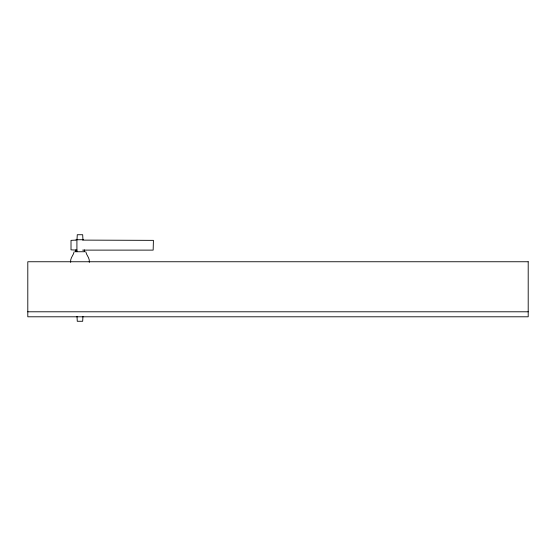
<?xml version="1.0" encoding="UTF-8"?>
<svg xmlns="http://www.w3.org/2000/svg" width="556" height="556" viewBox="0 0 556 556"><rect width="100%" height="100%" fill="white"/><g stroke="black" fill="none" stroke-linecap="round" stroke-linejoin="round"><path stroke-width="0.83" d="M70.64 262.362C70.063 257.887 73.302 255.704 74.073 251.993L74.386 251.743M76.652 239.733L83.296 239.733M75.79 239.983L76.916 239.983L76.916 251.493L75.79 251.493L75.79 249.846M75.574 240.109L71.015 240.359L71.015 249.866L77.02 250.117M82.622 240.109L153.414 240.359L153.157 250.117L82.622 250.117M75.394 251.743L84.554 251.743M27.8 311.791L528.2 311.791M85.561 251.743L85.867 251.993C86.646 255.704 89.884 257.887 89.307 262.362M84.303 249.846L84.303 251.493M82.941 239.65L82.684 234.729L77.263 234.729L77.006 239.65M82.941 316.35L82.684 321.271L77.263 321.271L77.006 316.35M528.2 261.751L27.8 261.751L27.8 316.795L528.2 316.795L528.2 261.751"/></g></svg>
